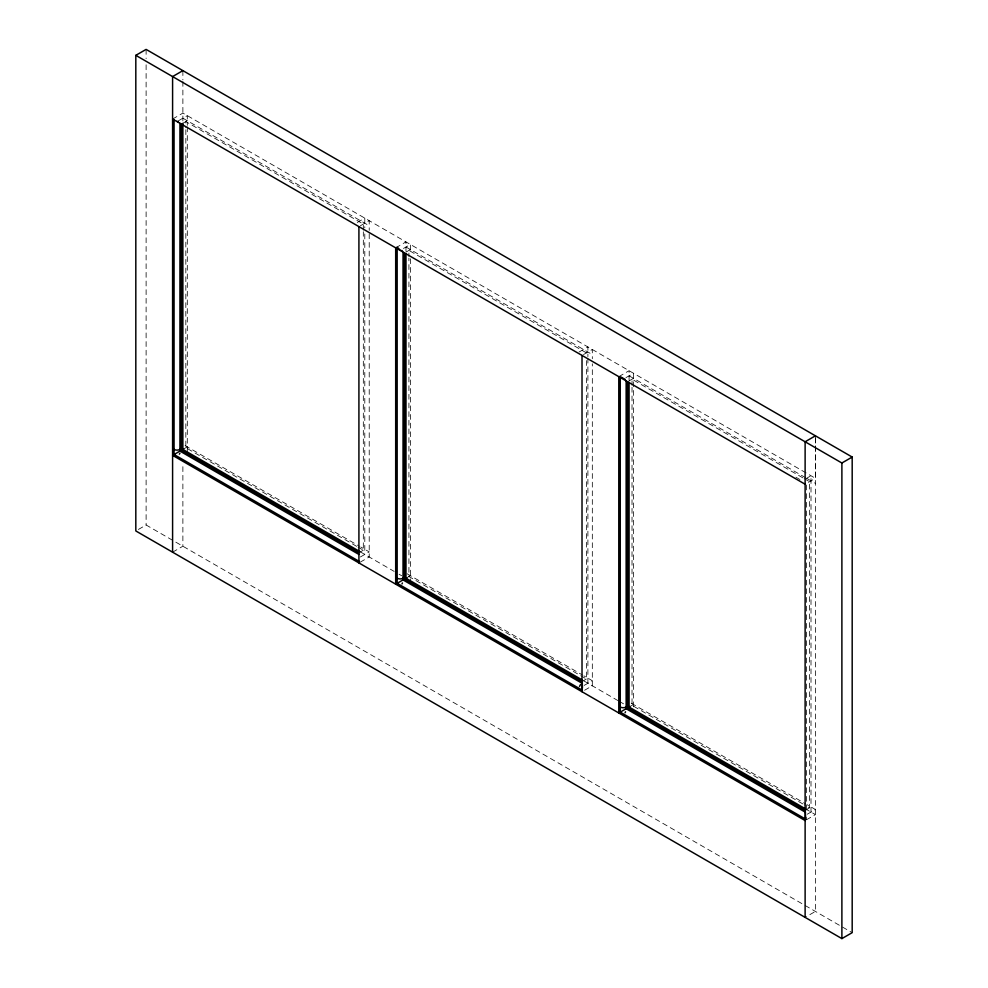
<?xml version="1.0" encoding="UTF-8"?>
<svg xmlns="http://www.w3.org/2000/svg" width="988" height="988" viewBox="0 0 988 988"><rect width="100%" height="100%" fill="white"/><g stroke="black" fill="none" stroke-linecap="round" stroke-linejoin="round"><path stroke-width="0.74" stroke-dasharray="4.94 3.71" d="M806.591 809.987L806.591 483.379L815.409 478.291L815.409 435.819L815.409 911.418L806.406 916.629M172.591 119.042L182.879 113.101L815.409 478.291M178.47 120.746L187.3 115.645L187.3 125.353M182.879 123.29L187.3 120.746M357.236 222.485L364.794 218.126L364.794 227.833M360.385 225.77L369.216 220.67L369.216 230.377M395.682 247.852L405.982 241.899L405.982 251.162M403.462 248.457L410.403 244.456L410.403 252.619M405.982 252.101L410.403 249.544M183.768 448.91L187.3 446.872M138.382 529.457L146.113 524.999L852.187 932.66M172.591 552.181L182.879 546.228L182.879 464.656M579.079 352.024L587.897 346.936L587.897 356.643M583.488 354.569L592.318 349.48L592.318 358.73M618.784 376.65L629.084 370.71L629.084 380.417M625.935 377.626L633.506 373.254L633.506 709.582M629.084 380.899L633.506 378.355M358.916 552.749L364.794 549.34M360.385 556.985L369.216 551.897L360.793 547.031M360.2 562.197L369.216 556.985L369.216 231.476M406.871 577.708L410.403 575.671M805.961 478.649L811 475.734L811 812.062M582.018 681.547L587.897 678.151M584.118 685.437L592.318 680.707L583.896 675.841M584.587 690.254L592.318 685.795L592.318 363.806M629.084 707.025L633.506 704.481M805.121 810.358L811 806.961M807.221 814.236L815.409 809.505L806.998 804.652M806.406 819.805L815.409 814.606L806.072 809.209M182.879 118.19L369.216 225.77M405.982 247L592.318 354.569M629.084 375.811L805.665 477.747M806.998 478.525L815.409 483.379M586.427 352.877L408.921 250.396L408.921 256.547M802.861 477.834L632.024 379.207L632.024 385.357M804.195 478.6L809.53 481.687L809.53 807.814L804.195 804.726M795.908 477.216L799.91 479.526M185.089 445.588L359.459 546.265M407.093 573.769L582.562 675.076M631.295 703.209L805.665 803.874M356.656 546.339L185.83 447.712L185.83 129.28M357.989 547.117L363.325 550.192L363.325 231.76M802.861 803.96L632.024 705.333L632.024 386.901M360.361 551.884L394.163 571.397M399.066 574.226L401.733 575.769M583.896 680.942L617.92 700.578M619.254 701.344L627.775 706.272M806.591 817.15L806.591 819.694M587.897 358.175L587.897 683.251M586.427 360.571L586.427 679.003L408.921 576.523L408.921 258.09M410.403 258.782L410.403 580.771M364.794 233.983L364.794 554.441M363.325 230.216L363.325 224.066L185.83 121.586L185.83 127.748M187.3 126.896L187.3 451.961M182.879 70.63L182.879 79.867M182.879 81.411L182.879 122.969M146.113 49.4L146.113 58.638M146.113 64.788L146.113 524.999"/><path stroke-width="1.48" d="M582.414 685.635L582.414 688.117M805.516 814.433L805.516 816.928M401.968 583.945L402.437 582.969M579.462 686.413L580.549 684.548M625.071 712.743L625.54 711.768M179.334 454.159L179.94 453.27M135.813 55.34L146.113 49.4L852.187 457.049L852.187 932.66L841.887 938.6L135.813 530.951L135.813 55.34L841.887 463.002L852.187 457.049M182.879 70.63L172.591 76.582L172.591 552.181M358.916 554.441L179.94 451.108L172.591 455.357L805.121 820.546M183.768 448.91L181.409 450.269L181.409 124.142M582.018 683.251L403.042 579.919L395.682 584.167L395.682 247.852M406.871 577.708L404.512 579.067L404.512 252.94M815.409 435.819L805.121 441.772L805.121 917.37M805.121 812.062L626.145 708.729L618.784 712.978L618.784 376.65M629.974 706.519L627.615 707.877L627.615 381.751M401.177 250.557L402.178 250.668M625.281 379.466L621.119 377.07M177 121.302L178.075 121.759M172.591 119.042L805.121 484.231M359.052 551.119L182.879 449.416L182.879 123.29M582.154 679.929L405.982 578.227L405.982 253.632M805.257 808.74L629.084 707.025L629.084 382.442M358.916 552.749L179.94 449.416A4.162 2.408 0 0 1 174.061 449.416M582.018 681.547L403.042 578.227A4.162 2.408 0 0 1 397.164 578.227M805.121 810.358L626.145 707.025A4.162 2.408 0 0 1 620.266 707.025M359.286 561.443L174.061 454.505L174.061 119.462M582.389 690.254L397.164 583.315L397.164 247L400.103 250.1M805.479 819.064L620.266 712.126L620.266 377.083M841.887 463.002L841.887 938.6M626.145 380.899L626.145 708.729M582.018 355.421L582.018 691.748M403.042 252.101L403.042 579.919M358.916 226.623L358.916 562.938M179.94 123.29L179.94 451.108M582.414 684.721A4.162 2.408 0 0 1 582.414 683.474M805.516 813.532A4.162 2.408 0 0 1 805.516 812.284"/></g></svg>
